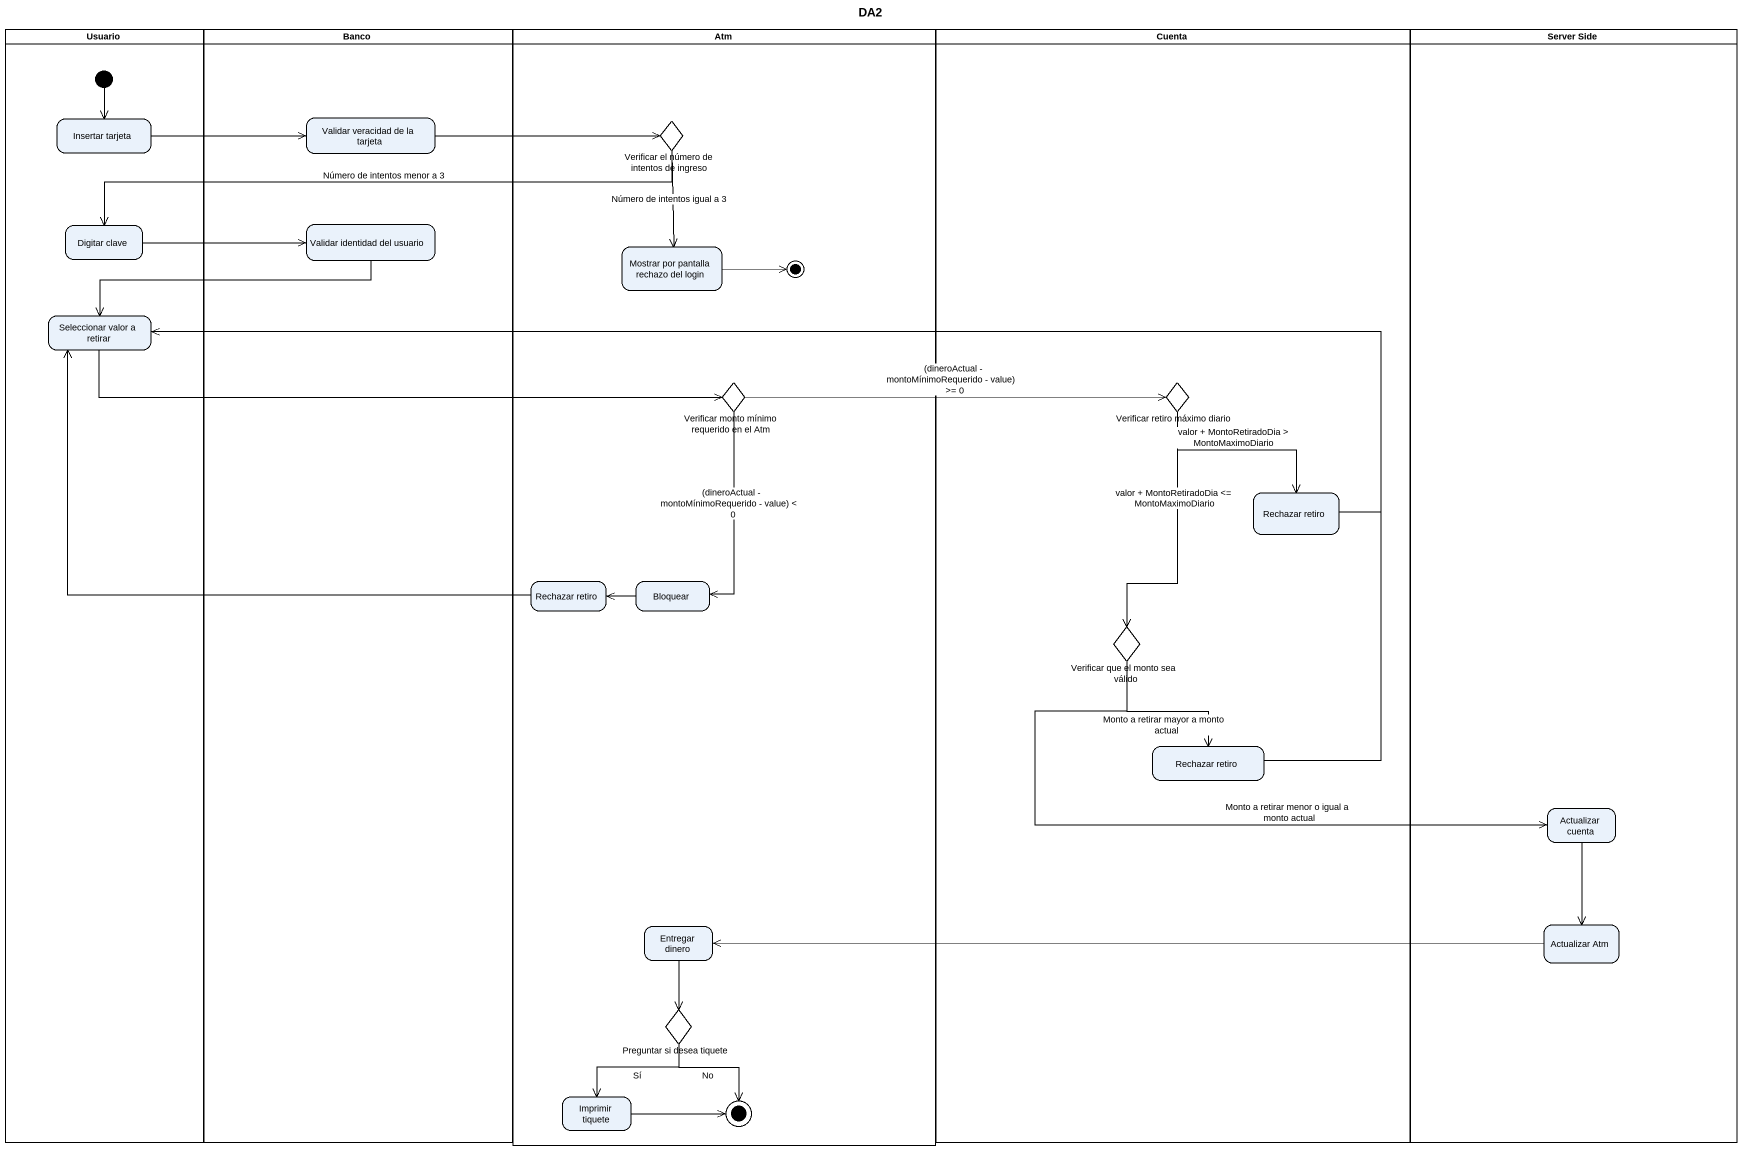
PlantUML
@startuml
title DA2
hide empty description
state Usuario <<partition>> {
  state "Insertar tarjeta" as Insertar_tarjeta
  state "Digitar clave" as Digitar_clave
  state "Seleccionar valor a retirar" as Seleccionar_valor_a_retirar
  [*] --> Insertar_tarjeta
}
state Banco <<partition>> {
  state "Validar veracidad de la tarjeta" as Validar_veracidad_de_la
  state "Validar identidad del usuario" as Validar_identidad_del
}
state Atm <<partition>> {
  state "Verificar el número de intentos de ingreso" as Verificar_el_número_de <<choice>>
  state "Mostrar por pantalla rechazo del login" as Mostrar_por_pantalla
  state final1 <<end>>
  state "Verificar monto mínimo requerido en el Atm" as Verificar_monto_mínimo <<choice>>
  state "Rechazar retiro" as Rechazar_retiro_2
  state Bloquear
  state "Entregar dinero" as Entregar_dinero
  state "Preguntar si desea tiquete" as Preguntar_si_desea_tiquete <<choice>>
  state "Imprimir tiquete" as Imprimir_tiquete
  state final2 <<end>>
}
state Cuenta <<partition>> {
  state "Verificar retiro máximo diario" as Verificar_retiro_máximo <<choice>>
  state "Rechazar retiro" as Rechazar_retiro
  state "Verificar que el monto sea válido" as Verificar_que_el_monto_sea <<choice>>
  state "Rechazar retiro" as Rechazar_retiro_3
}
state "Server Side" as Server_Side <<partition>> {
  state "Actualizar cuenta" as Actualizar_cuenta
  state "Actualizar Atm" as Actualizar_Atm
}
Insertar_tarjeta -right-> Validar_veracidad_de_la
Validar_veracidad_de_la -right-> Verificar_el_número_de
Verificar_el_número_de -left-> Digitar_clave : Número de intentos menor a 3
Verificar_el_número_de --> Mostrar_por_pantalla : Número de intentos igual a 3
Digitar_clave -right-> Validar_identidad_del
Validar_identidad_del -left-> Seleccionar_valor_a_retirar
Mostrar_por_pantalla -right-> final1
Seleccionar_valor_a_retirar -right-> Verificar_monto_mínimo
Verificar_monto_mínimo -right-> Verificar_retiro_máximo : (dineroActual - montoMínimoRequerido - value) >= 0
Verificar_monto_mínimo --> Bloquear : (dineroActual - montoMínimoRequerido - value) < 0
Verificar_retiro_máximo --> Rechazar_retiro : valor + MontoRetiradoDia > MontoMaximoDiario
Verificar_retiro_máximo --> Verificar_que_el_monto_sea : valor + MontoRetiradoDia <= MontoMaximoDiario
Rechazar_retiro -left-> Seleccionar_valor_a_retirar
Rechazar_retiro_2 -left-> Seleccionar_valor_a_retirar
Bloquear -left-> Rechazar_retiro_2
Verificar_que_el_monto_sea --> Rechazar_retiro_3 : Monto a retirar mayor a monto actual
Verificar_que_el_monto_sea -right-> Actualizar_cuenta : Monto a retirar menor o igual a monto actual
Rechazar_retiro_3 -left-> Seleccionar_valor_a_retirar
Actualizar_cuenta --> Actualizar_Atm
Entregar_dinero --> Preguntar_si_desea_tiquete
Actualizar_Atm -left-> Entregar_dinero
Preguntar_si_desea_tiquete --> Imprimir_tiquete : Sí
Preguntar_si_desea_tiquete --> final2 : No
Imprimir_tiquete -right-> final2
@enduml
